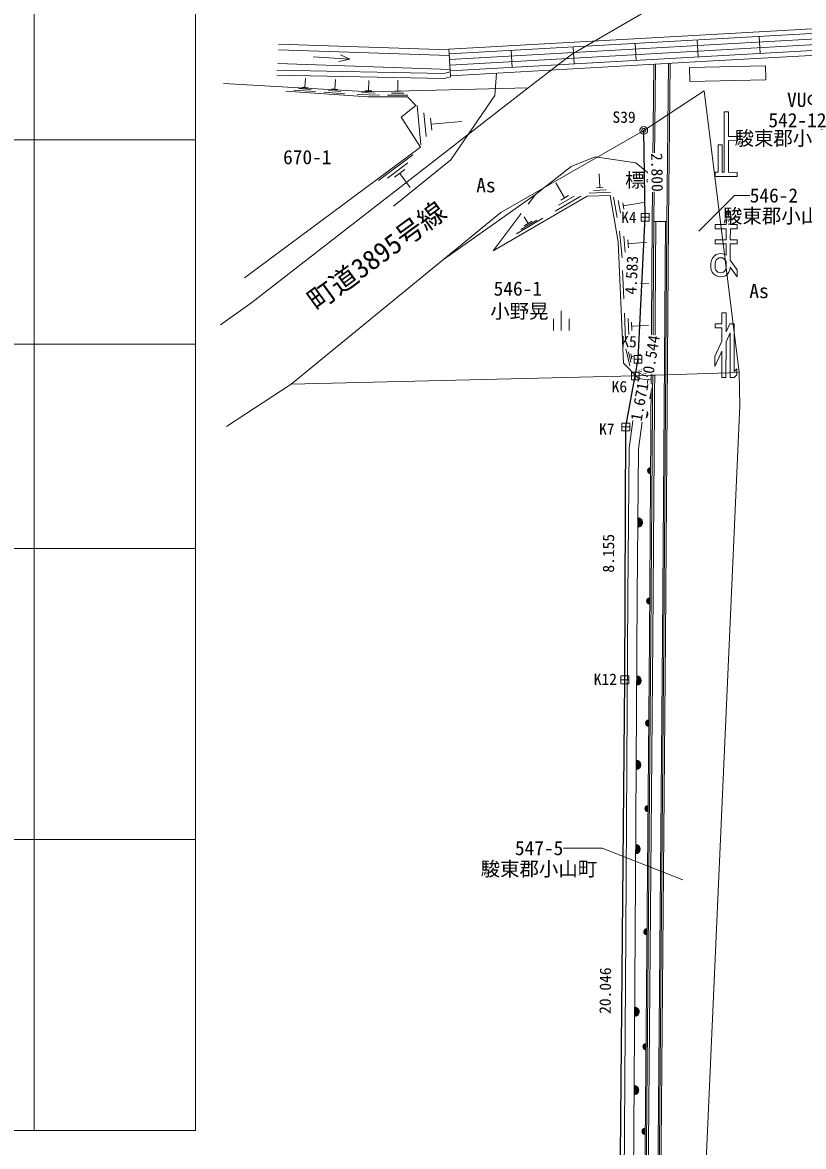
# Model space of a CAD drawing. Units: millimetres, scale not verified. Extents: x 5000 to 205306, y 5000 to 143512.
# Drawn here: x 52813 to 77970, y 84021 to 120253 of the extents above; entities that cross this region are included whole.
import ezdxf
from ezdxf.enums import TextEntityAlignment as Align

# ---------------------------------------------------------------- set-up
doc = ezdxf.new("R2010")
doc.units = ezdxf.units.MM
doc.header["$LTSCALE"] = 250
doc.header["$PDMODE"] = 32
doc.header["$PDSIZE"] = 125
doc.linetypes.add('DASHED', pattern=[7.5, 6, -1.5])
for name, color, linetype, lineweight in [('その他', 7, 'Continuous', 13), ('プロットマーク', 1, 'Continuous', 13), ('ベクトルデータ', 5, 'Continuous', 13), ('地番名', 5, 'Continuous', 13), ('汎用Layer', 8, 'Continuous', 13), ('測量図', 1, 'Continuous', 25), ('現況', 8, 'Continuous', 13), ('道路標識', 8, 'Continuous', 13)]:
    doc.layers.add(name, color=color, linetype=linetype, lineweight=lineweight)
for name, color, linetype in [('所有者', 5, 'Continuous'), ('点名', 1, 'Continuous'), ('点名(プロット1)', 1, 'Continuous'), ('点間距離', 7, 'Continuous')]:
    doc.layers.add(name, color=color, linetype=linetype)
doc.styles.add('ＭＳ ゴシック', font='')
doc.styles.add('ＭＳ 明朝', font='')
doc.styles.get('ＭＳ ゴシック').set_extended_font_data('MS Gothic')
doc.styles.get('ＭＳ 明朝').set_extended_font_data('MS Mincho')

msp = doc.modelspace()

# ---------------------------------------------------------------- hatches: boundary and pattern name
at = {"layer": '現況'}
for points in [[(73059.9, 108128, -0.99999), (73061.3, 108328)], [(72825.2, 107773.1, -0.41422), (72954.2, 107604.7, -0.41422), (72785.8, 107475.7)], [(73043, 105709.1, -0.99999), (73044.4, 105909.1)], [(72633.6, 103984.2, 0.41422), (72785, 104132.8, 0.41422), (72636.5, 104284.2)], [(73012.7, 101504, -0.99999), (73014.2, 101704)], [(72594.8, 98889.4, 0.41422), (72745.7, 99038.5, 0.41422), (72596.6, 99189.4)], [(72981.7, 97567, -0.41421), (72882.6, 97667.9, -0.41421), (72983.4, 97767)], [(72578.6, 96172.9, 0.99999), (72580.4, 96472.8)], [(72958.1, 94808.1, -0.41422), (72858.9, 94908.9, -0.41422), (72959.8, 95008.1)], [(72562.5, 93456.3, 0.99999), (72564.2, 93756.3)], [(72924.1, 90845.3, -0.41422), (72824.9, 90946.2, -0.41422), (72925.8, 91045.3)], [(72528.8, 88214.3, 1), (72530.9, 88514.3)], [(72892.3, 87139, -0.41421), (72793.1, 87239.8, -0.41421), (72894, 87339)], [(72511.5, 85688.9, 1), (72513.6, 85988.9)], [(72868.9, 84414.1, -0.41422), (72769.7, 84515, -0.41422), (72870.6, 84614.1)]]:
    msp.add_hatch(color=7, dxfattribs=at).paths.add_polyline_path(points)

# ---------------------------------------------------------------- linework, layer by layer
at = {"layer": 'その他'}
for p, q in [((53188.3, 136245.1), (53188.3, 84539.4)), ((58384.9, 136245.1), (58384.9, 84539.4)), ((58384.9, 116475.1), (8103.3, 116475.1)), ((58384.9, 109885.1), (8103.3, 109885.1)), ((58384.9, 103295.1), (8103.3, 103295.1)), ((58384.9, 103295.1), (8103.3, 103295.1)), ((58384.9, 93917.3), (8103.3, 93917.3)), ((58384.9, 84539.4), (8103.3, 84539.4))]:
    msp.add_line(p, q, dxfattribs=at)
at = {"layer": 'プロットマーク'}
for p, q in [((72744.1, 113974.3), (72994.1, 113974.3)), ((72869.1, 113849.3), (72869.1, 114099.3)), ((72088.9, 99062.7), (72338.9, 99062.7)), ((72213.9, 98937.7), (72213.9, 99187.7))]:
    msp.add_line(p, q, dxfattribs=at)
for points in [[(72744.1, 113849.3), (72994.1, 113849.3), (72994.1, 114099.3), (72744.1, 114099.3)], [(72088.9, 98937.7), (72338.9, 98937.7), (72338.9, 99187.7), (72088.9, 99187.7)]]:
    msp.add_lwpolyline(points, close=True, dxfattribs=at)
msp.add_circle((72825.4, 116774), 125, dxfattribs=at)
msp.add_point((72825.4, 116774), dxfattribs=at)
at = {"layer": 'ベクトルデータ'}
msp.add_lwpolyline([(69105.1, 118147.9), (63996, 118016.3), (59283, 118281.1)], dxfattribs=at)
at = {"layer": '地番名'}
for points in [[(74593.2, 113529.3), (75742.7, 114678.8), (76237.4, 114678.8)], [(74080.7, 92621.6), (71480.7, 93640.9), (70236.6, 93640.9)]]:
    msp.add_lwpolyline(points, dxfattribs=at)
at = {"layer": '汎用Layer'}
for p, q in [((70166.7, 110329.7), (70166.7, 110954.7)), ((69916.7, 110704.7), (69916.7, 110329.7)), ((70416.7, 110704.7), (70416.7, 110329.7))]:
    msp.add_line(p, q, dxfattribs=at)
at = {"layer": '測量図'}
msp.add_lwpolyline([(70051.1, 26161.1), (72444.2, 29597.4), (72476.5, 38897.3), (72788.7, 52829), (73518.6, 52953.3), (71931, 53141.1), (71981.6, 58656.6), (71985.4, 58969.8), (72036.4, 79017.3), (72213.9, 99062.7), (72248, 107217.8), (72552, 108860.7), (72640.2, 109397), (72869.1, 113974.3), (72825.4, 116774)], dxfattribs=at)
at = {"layer": '現況'}
for p, q in [((66568.8, 119056.1), (80540.8, 119846)), ((66579.1, 118873.1), (80551.2, 119663)), ((72546.5, 119577.7), (72577.5, 119028.6)), ((74542.5, 119690.5), (74573.5, 119141.4)), ((76538.5, 119803.4), (76569.5, 119254.2)), ((61056.8, 119377), (66561.1, 119188.1)), ((61063, 119556.8), (66550.8, 119368.6)), ((66549.7, 119388.9), (66558.2, 119239.1)), ((66561.1, 119188.1), (66558.2, 119239.1)), ((68554.4, 119352), (68585.5, 118802.9)), ((70550.5, 119464.8), (70581.5, 118915.7)), ((61041.4, 118927.2), (66586.8, 118737)), ((62179.6, 119150), (63360.4, 119073.8)), ((73099.7, 113843.3), (73151.8, 118903.6)), ((73149.7, 113842.8), (73201.8, 118906.5)), ((73569.7, 113838.5), (73622.1, 118930.4)), ((73619.7, 113838), (73672.1, 118933.3)), ((74300.4, 118801.9), (76750.7, 118855.9)), ((76760.6, 118406), (76750.7, 118855.9)), ((66589.5, 118690), (66598.6, 118530.3)), ((66600.1, 118503.3), (66598.6, 118530.3)), ((74310.3, 118352), (74300.4, 118801.9)), ((61698, 118122.5), (62112.3, 118093)), ((61805.6, 118171.5), (62012.7, 118156.7)), ((61909.2, 118164.1), (61929.6, 118449.8)), ((62873.2, 118105.2), (62895.5, 118416.5)), ((63956.3, 118051), (63967.4, 118386.8)), ((64898.4, 118044.2), (64897.8, 118388.6)), ((74310.3, 118352), (76760.6, 118406)), ((61555.8, 118076.1), (62246.4, 118026.8)), ((62528.1, 118006.6), (63200.9, 117958.6)), ((62667, 118058.3), (63070.7, 118029.5)), ((62772.3, 118112.4), (62974.2, 118098)), ((63592.2, 117930.6), (64311.7, 117906.8)), ((63738.3, 117992), (64170, 117977.7)), ((63848.4, 118054.5), (64064.2, 118047.4)), ((64574.4, 117907.3), (65222.8, 117908.5)), ((64704, 117975.7), (65093, 117976.4)), ((64801.1, 118044), (64995.6, 118044.4)), ((65642.1, 116306.8), (65527.2, 117573.9)), ((65814.7, 116578), (65745.8, 117338.2)), ((65993.1, 116785.8), (65958.7, 117165.9)), ((65975.9, 116975.8), (66963.9, 117065.4)), ((64276, 115159.6), (65381.7, 115982.1)), ((64564.9, 115233), (65228.3, 115726.5)), ((64798.5, 115265.3), (65130.3, 115512)), ((64964.4, 115388.6), (65305.6, 114930)), ((71404.7, 114930.6), (71390.1, 115373.6)), ((70273.3, 114601.9), (69994.6, 115082.5)), ((71301.4, 114927.2), (71507.9, 114934)), ((69969.2, 114169.7), (70799.5, 114651.2)), ((70079.7, 114361.7), (70577.9, 114650.7)), ((70148.7, 114529.7), (70397.8, 114674.2)), ((71065.9, 114756.5), (71754.2, 114779.1)), ((71200.9, 114842.4), (71613.8, 114856)), ((71852.4, 114626.6), (71968.1, 113963.1)), ((72001.8, 114515.9), (72071.2, 114117.8)), ((72145.5, 114438.4), (72180.2, 114239.4)), ((72162.8, 114338.9), (72811.4, 114452)), ((68720.1, 113445.2), (69575.8, 113941.5)), ((68867.9, 113584.7), (69381.3, 113882.5)), ((68972.9, 113699.4), (69229.6, 113848.3)), ((69101.2, 113773.9), (68974.7, 113992.1)), ((73006.2, 100420.1), (73099.7, 113842.6)), ((73056.2, 100419.7), (73149.7, 113841.4)), ((73209.7, 113841), (73116.2, 100419.3)), ((73149.7, 113842.8), (73569.7, 113838.5)), ((73426.2, 100417.2), (73519.7, 113838.9)), ((73476.2, 100416.8), (73569.7, 113838.5)), ((73526.2, 100416.5), (73619.7, 113838.2)), ((72044.4, 113523.6), (72125, 112662.9)), ((72179.3, 113362.6), (72227.6, 112846.2)), ((72310.1, 113244.6), (72334.3, 112986.4)), ((72322.2, 113115.5), (72923.3, 113171.8)), ((72142.9, 112257.6), (72182.9, 111347.8)), ((72268, 112080.8), (72292, 111534.9)), ((72391.1, 111949.5), (72403.1, 111676.5)), ((72397.1, 111813), (72982.9, 111838.7)), ((72203.4, 110881), (72241.3, 110018.2)), ((72318.1, 110713.1), (72340.8, 110195.4)), ((72430.9, 110588.4), (72442.2, 110329.5)), ((72436.6, 110459), (72972.6, 110482.5)), ((72252.1, 109735.6), (72375.5, 109185.7)), ((72332, 109638), (72406, 109308.1)), ((72405.6, 109567.9), (72442.6, 109402.9)), ((72424.1, 109485.4), (72728.9, 109553.8)), ((72754.5, 109071.1), (72873.7, 109019.1)), ((72814.1, 109045.1), (72957.1, 109372.6)), ((72560.5, 109006.1), (72957.8, 108832.5)), ((72655.4, 108775.6), (72952.8, 108736.3)), ((72667.4, 109034.3), (72905.8, 108930.1)), ((73064.3, 108767), (72952.8, 108736.3))]:
    msp.add_line(p, q, dxfattribs=at)
at = {"layer": '現況', "linetype": 'DASHED'}
msp.add_line((67974.7, 112897.2), (69333.8, 114712), dxfattribs=at)
at = {"layer": '現況'}
for points in [[(66549.7, 119388.9), (74822.5, 119860.2), (80538.6, 120179.7)], [(63001.4, 118993), (63360.4, 119073.8), (63050.9, 119205.3)], [(66598.6, 118530.3), (74871, 119001.6), (80570.4, 119320.2)], [(66600.1, 118503.3), (66399.2, 118451.2), (61000.2, 118555)], [(66590.8, 118666.3), (66380.3, 118611.5), (61003.3, 118714.9)], [(64760.3, 114333.3), (66614, 115829.7), (68030, 117899.5), (68084.7, 118615)], [(61293.7, 118044.6), (63933.4, 117856.2), (65215.4, 117858.4), (65483.7, 117574.4), (65013.7, 117201), (65636.3, 116233.9), (59969.2, 112018.2)], [(66374.4, 112614.8), (69333.8, 114712), (70485.3, 115615.3), (71262.5, 115919.4), (72566.6, 115730), (73114.4, 115274)], [(72655.4, 108775.6), (72174, 109270.7), (72002.1, 113186), (71741.8, 114678.6), (71004.3, 114654.4), (67974.7, 112897.2)], [(72534.1, 47971.2), (72276.8, 53040.7), (72460.6, 78262.6), (72547.2, 90889.7), (72611.8, 101756), (72658.3, 106512.5), (72952.8, 108736.3)], [(72655.4, 108775.6), (72358.4, 106533.7), (72311.8, 101757.8)], [(72952.8, 108736.3), (72658.3, 106512.5), (72611.8, 101756)], [(72311.8, 101757.8), (72247.2, 90891.6), (72160.6, 78264.8), (71976.7, 53034.2), (72234.4, 47956)], [(72611.8, 101756), (72547.2, 90889.7), (72460.6, 78262.6), (72276.8, 53040.7), (72534.1, 47971.2)], [(72453.6, 29429.1), (72577.5, 47979.6), (72758.2, 71514), (73006.2, 100420.1)], [(72503.5, 29414), (72627.5, 47979.2), (72808.2, 71513.6), (73056.2, 100419.7)], [(72563.3, 29396), (72687.5, 47978.8), (72868.2, 71513.2), (73116.2, 100419.3)], [(72872.9, 29321), (72997.5, 47976.6), (73178.2, 71510.7), (73426.2, 100417.2)], [(72922.6, 29287.5), (73047.5, 47976.2), (73228.2, 71510.3), (73476.2, 100416.8)], [(72972.5, 29272.4), (73097.5, 47975.9), (73278.2, 71510), (73526.2, 100416.5)]]:
    msp.add_lwpolyline(points, dxfattribs=at)
msp.add_lwpolyline([(66589.5, 118690), (80561.5, 119479.9), (80530.5, 120029), (66558.4, 119239.1)], close=True, dxfattribs=at)
for points in [[(73059.9, 108128, -0.99999), (73061.3, 108328)], [(72825.2, 107773.1, -0.41422), (72954.2, 107604.7, -0.41422), (72785.8, 107475.7)], [(73043, 105709.1, -0.99999), (73044.4, 105909.1)], [(72633.6, 103984.2, 0.41422), (72785, 104132.8, 0.41422), (72636.5, 104284.2)], [(73012.7, 101504, -0.99999), (73014.2, 101704)], [(72594.8, 98889.4, 0.41422), (72745.7, 99038.5, 0.41422), (72596.6, 99189.4)], [(72981.7, 97567, -0.41421), (72882.6, 97667.9, -0.41421), (72983.4, 97767)], [(72578.6, 96172.9, 0.99999), (72580.4, 96472.8)], [(72958.1, 94808.1, -0.41422), (72858.9, 94908.9, -0.41422), (72959.8, 95008.1)], [(72562.5, 93456.3, 0.99999), (72564.2, 93756.3)], [(72924.1, 90845.3, -0.41422), (72824.9, 90946.2, -0.41422), (72925.8, 91045.3)], [(72528.8, 88214.3, 1), (72530.9, 88514.3)], [(72892.3, 87139, -0.41421), (72793.1, 87239.8, -0.41421), (72894, 87339)], [(72511.5, 85688.9, 1), (72513.6, 85988.9)], [(72868.9, 84414.1, -0.41422), (72769.7, 84515, -0.41422), (72870.6, 84614.1)]]:
    msp.add_lwpolyline(points, format="xyb", close=True, dxfattribs=at)
msp.add_circle((72972, 115153.9), 50, dxfattribs=at)
at = {"layer": '道路標識'}
for p, q in [((75419.7, 117376.4), (75416.6, 115423.5)), ((75419.8, 117376.4), (75552.9, 117376.2)), ((75552.9, 117376.1), (75551.6, 116577.3)), ((75218.3, 116311.5), (75216.8, 115423.8)), ((75218.3, 116311.5), (75351.4, 116311.3)), ((75351.4, 116311.3), (75350, 115423.6)), ((75551.4, 116444.1), (75549.7, 115423.3)), ((75551.4, 116444.1), (75839.9, 116443.6)), ((75551.6, 116577.3), (75840.1, 116576.7)), ((75840.1, 116576.7), (75839.9, 116443.6)), ((75128.1, 115424), (75127.8, 115290.9)), ((75127.8, 115290.9), (75838, 115289.6)), ((75128.1, 115424), (75216.8, 115423.8)), ((75350, 115423.6), (75416.6, 115423.5)), ((75549.7, 115423.3), (75838.2, 115422.7)), ((75838.2, 115422.7), (75838, 115289.6)), ((75481, 114136.2), (75480.4, 113736.8)), ((75481, 114136.2), (75614.2, 114136)), ((75614.2, 114136), (75613.5, 113736.5)), ((75125.1, 113737.4), (75124.8, 113604.2)), ((75124.8, 113604.2), (75480.2, 113603.6)), ((75125.1, 113737.4), (75480.4, 113736.8)), ((75480.2, 113603.6), (75479.6, 113248.5)), ((75613.3, 113603.4), (75612.7, 113248.3)), ((75613.3, 113603.4), (75835, 113603)), ((75613.5, 113736.5), (75835.2, 113736.1)), ((75835.2, 113736.1), (75835, 113603)), ((75124.2, 113249.2), (75124, 113116)), ((75124, 113116), (75479.4, 113115.4)), ((75124.2, 113249.2), (75479.6, 113248.5)), ((75479.4, 113115.4), (75478.8, 112749)), ((75612.5, 113115.1), (75611.7, 112592.7)), ((75612.5, 113115.1), (75834.1, 113114.7)), ((75612.7, 113248.3), (75834.4, 113247.9)), ((75834.4, 113247.9), (75834.1, 113114.7)), ((74990.2, 112494.9), (74989.9, 112361.6)), ((75123.3, 112494.7), (75123.1, 112361.4)), ((75478.5, 112550.5), (75443.7, 112599.7)), ((75478.5, 112550.5), (75478.1, 112360.8)), ((75832.2, 112049.5), (75611.3, 112362.4)), ((75832.6, 112279.8), (75611.7, 112592.7)), ((75832.6, 112279.8), (75832.2, 112049.5)), ((75342.6, 110896.3), (75342, 110541.3)), ((75342.6, 110896.3), (75475.8, 110896.1)), ((75475.8, 110896.1), (75474.8, 110281.2)), ((75120.1, 110541.6), (75119.9, 110408.5)), ((75120.1, 110541.6), (75342, 110541.3)), ((75591.8, 110540.8), (75474.8, 110281.2)), ((75591.8, 110540.8), (75737.8, 110540.6)), ((75741.5, 110540.6), (75739, 108997.9)), ((75119.9, 110408.5), (75341.8, 110408.1)), ((75341.8, 110408.1), (75341.1, 109984.8)), ((75607.9, 110252.5), (75474.2, 109956.1)), ((75607.9, 110252.5), (75605.5, 108809.8)), ((75341.1, 109984.8), (75118.4, 109490.8)), ((75474.2, 109956.1), (75472.4, 108810)), ((75340.6, 109659.7), (75117.9, 109165.7)), ((75118.4, 109490.8), (75117.9, 109165.7)), ((75340.6, 109659.7), (75339.2, 108810.3)), ((75739, 108997.9), (75827.9, 109086.5)), ((75827.9, 109086.5), (75827.6, 108898.2)), ((75339.2, 108810.3), (75472.4, 108810)), ((75605.5, 108809.8), (75738.7, 108809.6)), ((75738.7, 108809.6), (75827.6, 108898.2))]:
    msp.add_line(p, q, dxfattribs=at)
for centre, radius, start, end in [((75300.8, 112494.3), 310.7, 55.0617, 179.88867), ((75300.6, 112361.1), 310.7, 179.90639, 359.90697), ((75300.6, 112361.1), 177.5, 179.90624, 359.90709), ((75300.8, 112494.3), 177.5, 34.0498, 179.88867)]:
    msp.add_arc(centre, radius, start, end, dxfattribs=at)

# ---------------------------------------------------------------- texts
at = {"layer": '地番名', "style": 'ＭＳ 明朝'}
for s, p in [('542-12', (76838.9, 117103.6)), ('546-2', (76237.4, 114678.8)), ('546-1', (67988.1, 111676.1)), ('547-5', (68674.1, 93640.9))]:
    msp.add_text(s, height=458.2, dxfattribs=at).set_placement(p, align=Align.MIDDLE_LEFT)
msp.add_text('670-1', height=458.2, dxfattribs=at).set_placement((61207.1, 115546.9), align=Align.BOTTOM_LEFT)
at = {"layer": '所有者', "style": 'ＭＳ 明朝'}
for s, p in [('駿東郡小山町', (75750.8, 116155.4)), ('駿東郡小山町', (75379.2, 113650)), ('小野晃', (67880.7, 110581.5)), ('駿東郡小山町', (67573.5, 92603.2))]:
    msp.add_text(s, height=458.2, dxfattribs=at).set_placement(p, align=Align.BOTTOM_LEFT)
at = {"layer": '汎用Layer', "style": 'ＭＳ ゴシック'}
msp.add_text('VUΦ100', height=458.2, dxfattribs=at).set_placement((77440.4, 117760.2), align=Align.MIDDLE_LEFT)
for s, p in [('As', (67429, 114639.9)), ('標', (72223, 114808.3)), ('As', (76225.6, 111231.2))]:
    msp.add_text(s, height=458.2, dxfattribs=at).set_placement(p, align=Align.BOTTOM_LEFT)
msp.add_text('町道3895号線', height=641.5, rotation=36.111, dxfattribs=at).set_placement((62401.3, 110772.6), align=Align.BOTTOM_LEFT)
at = {"layer": '点名', "style": 'ＭＳ ゴシック'}
msp.add_text('S39', height=366.6, dxfattribs=at).set_placement((71816.4, 116908.1), align=Align.BOTTOM_LEFT)
at = {"layer": '点名(プロット1)', "style": 'ＭＳ ゴシック'}
for s, p in [('K4', (72345.3, 113675.5)), ('K5', (72349.2, 109673.7)), ('K7', (71633.7, 106854.3)), ('K12', (71586.6, 98789.7))]:
    msp.add_text(s, height=366.6, dxfattribs=at).set_placement(p, align=Align.BOTTOM_CENTER)

# ---------------------------------------------------------------- next in the draw order: wipeouts: each hides what was drawn before it
for points in [[(72951.6, 116041.8), (72971.2, 114791.9), (73471.1, 114799.7), (73451.6, 116049.6)], [(72693.6, 111468.4), (72756.1, 112716.8), (72256.7, 112741.8), (72194.3, 111493.4)], [(73250.4, 108889), (73453.2, 110122.4), (72959.9, 110203.5), (72757, 108970.1)], [(72861.8, 107360.2), (73089.2, 108589.4), (72597.6, 108680.3), (72370.1, 107451.2)], [(71978.4, 102516.3), (71983.6, 103766.3), (71483.6, 103768.4), (71478.4, 102518.4)], [(71868.5, 88292.2), (71881.8, 89792.2), (71381.8, 89796.6), (71368.5, 88296.6)]]:
    msp.add_wipeout(points)

# ---------------------------------------------------------------- next in the draw order: linework, layer by layer
at = {"layer": 'プロットマーク'}
for p, q in [((72640.2, 109272), (72640.2, 109522)), ((72515.2, 109397), (72765.2, 109397)), ((72427, 108860.7), (72677, 108860.7)), ((72552, 108735.7), (72552, 108985.7)), ((72248, 107092.8), (72248, 107342.8)), ((72123, 107217.8), (72373, 107217.8))]:
    msp.add_line(p, q, dxfattribs=at)
for points in [[(72515.2, 109272), (72765.2, 109272), (72765.2, 109522), (72515.2, 109522)], [(72427, 108735.7), (72677, 108735.7), (72677, 108985.7), (72427, 108985.7)], [(72123, 107092.8), (72373, 107092.8), (72373, 107342.8), (72123, 107342.8)]]:
    msp.add_lwpolyline(points, close=True, dxfattribs=at)
at = {"layer": 'ベクトルデータ'}
for points in [[(84134.5, 138567.4), (81938.3, 133479.5), (81637.5, 132776.2), (78511.5, 125426.2), (77128.9, 123091.1), (70494.5, 119219.4), (69105.1, 118147.9), (60195.2, 111222.8), (59185.6, 110504.3)], [(59383.8, 107228.9), (61471.4, 108595), (68225.7, 114127.4), (72825.4, 116774), (74773.9, 118051.3), (75900.2, 108970.8), (75918.6, 107903.4), (74675.4, 79948), (73719.3, 58449.7), (73518.6, 52953.3), (72784.3, 29514.8), (71425.6, 25366.5), (63522.5, 22448.3), (58187.5, 20259.1)], [(75900.2, 108970.8), (72530.1, 108860.1), (61471.4, 108595)]]:
    msp.add_lwpolyline(points, dxfattribs=at)

# ---------------------------------------------------------------- next in the draw order: texts
at = {"layer": '点名(プロット1)', "style": 'ＭＳ ゴシック'}
msp.add_text('K6', height=366.6, dxfattribs=at).set_placement((72039.6, 108222.8), align=Align.BOTTOM_CENTER)
at = {"layer": '点間距離', "color": 1, "style": 'ＭＳ ゴシック'}
for s, rotation, p in [('2.800', 270.894, (72961.4, 115416.8)), ('4.583', 87.138, (72724.8, 112092.6)), ('0.544', 80.661, (73351.8, 109505.7)), ('1.671', 79.516, (72975.5, 107974.8)), ('8.155', 89.76, (71981, 103141.3)), ('20.046', 89.493, (71875.2, 89042.2))]:
    msp.add_text(s, height=366.6, rotation=rotation, dxfattribs=at).set_placement(p, align=Align.BOTTOM_CENTER)

doc.saveas('drawing.dxf')
